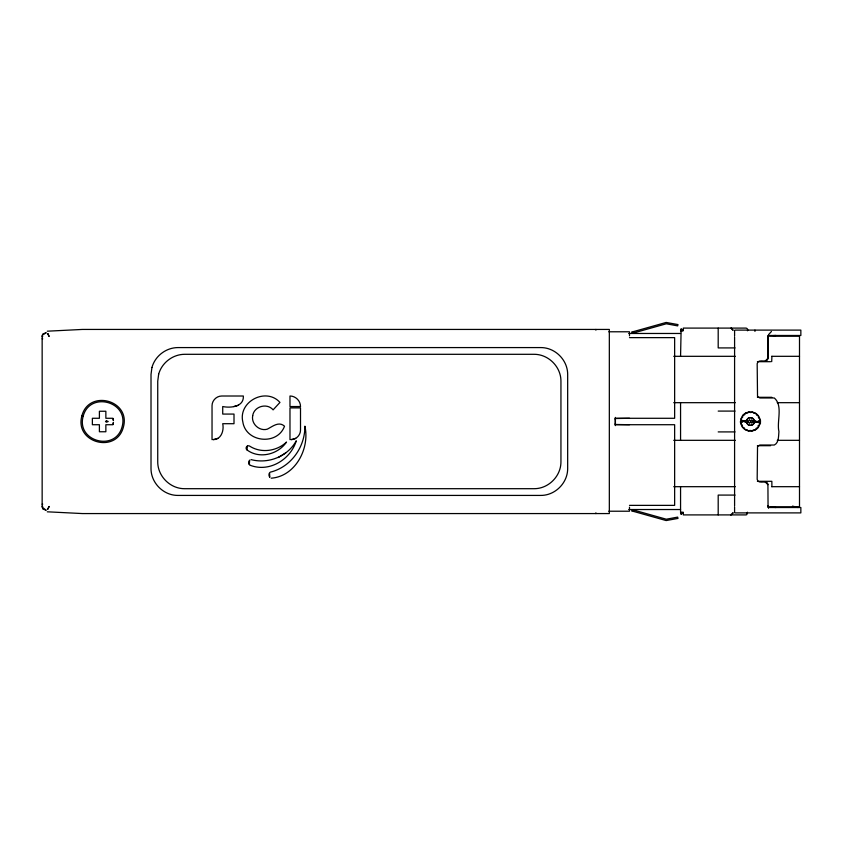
<?xml version="1.0" encoding="UTF-8"?>
<svg xmlns="http://www.w3.org/2000/svg" width="843" height="843" viewBox="0 0 843 843"><rect width="100%" height="100%" fill="white"/><g stroke="black" fill="none" stroke-linecap="round" stroke-linejoin="round"><path stroke-width="1.26" d="M765.233 361.015A2.687 2.687 0 0 0 767.92 358.328L767.952 336.62L767.92 358.328L765.233 361.015C762.757 361.162 757.457 359.761 757.172 363.712L757.53 396.631L759.859 397.98L774.285 397.98C783.284 405.631 776.54 421.679 778.932 431.584C778.468 436 778.985 442.838 774.285 445.02L759.859 445.02L757.53 446.368L757.172 479.288C757.457 483.239 762.757 481.838 765.233 481.985A2.687 2.687 0 0 1 767.92 484.672L768.057 506.538L767.92 505.768M615.411 417.959L615.411 425.494M615.369 417.422L615.379 419.877M42.298 335.714L42.824 333.965L46.217 332.722L42.329 335.156L42.15 336.568L42.15 506.432L42.824 509.035L46.217 510.278L42.298 507.286M246.946 449.877A2.329 2.329 0 0 1 246.567 446.748A2.329 2.329 0 0 1 249.654 446.116C261.045 453.523 276.852 451.3 286.515 442.059C278.064 454.493 259.37 459.33 246.946 449.877L247.442 446.01M113.173 424.324L113.426 422.438M113.331 422.575L112.888 424.724L105.86 424.724L105.86 431.753L99.4 431.753L99.4 424.724L92.372 424.724L92.372 418.276L99.4 418.276L99.4 411.247L105.86 411.247L105.86 418.276L112.888 418.276L113.331 420.425M633.757 511.469L634.126 510.184L666.286 519.214L677.677 517.117L678.004 518.424L666.149 520.553L633.757 511.469A6.723 6.723 0 0 0 631.902 511.216L631.902 509.867A8.061 8.061 0 0 1 634.126 510.184M768.531 334.66L771.45 331.499M250.982 459.583C268.179 464.208 287.632 456.664 296.283 440.784C290.666 459.424 269.528 472.565 250.55 465.399M740.196 421.964L742.63 420.404M758.268 422.596L760.702 421.036M754.285 422.217L757.299 421.5M217.905 438.36L213.079 439.646C221.256 439.74 224.206 430.467 222.721 423.702L234.006 423.702L234.006 414.071L222.721 414.071L222.721 406.547C230.55 408.17 244.101 406.927 243.332 396.01L221.751 396.01C216.546 395.978 212.004 400.53 212.036 405.725L212.036 439.646M295.735 438.371L290.961 439.646C296.072 439.677 300.54 435.209 300.508 430.099L300.508 407.896L289.981 407.896L289.981 439.646M745.939 420.783L744.991 421.5L745.939 422.217M270.171 472.185C290.835 467.233 305.124 447.148 304.892 426.168C310.003 448.518 295.335 476.411 271.193 478.192M278.243 457.559L285.682 452.933M752.883 421.5L754.285 420.783L757.235 422.448M633.757 331.531L666.149 322.447L678.004 324.576L677.677 325.883L666.286 323.786L634.126 332.816A8.061 8.061 0 0 1 631.902 333.133L631.902 331.784A6.723 6.723 0 0 0 633.757 331.531L634.126 332.816M233.753 406.547L238.537 405.262M47.261 331.194L82.466 329.434L609.331 329.434L609.331 513.566L82.466 513.566L47.261 511.806M773.094 335.619L775.992 335.482M615.379 418.528L629.489 418.286M683.251 328.096L745.749 328.096A2.013 2.013 0 0 1 746.866 328.433L747.446 329.012A2.013 2.013 0 0 1 747.762 330.108L747.446 330.783M608.815 331.784L629.489 331.784L629.489 335.82M628.752 333.47L680.564 333.47M769.459 335.482L800.85 335.482L800.85 330.108L735.486 330.108L734.59 330.319L734.59 336.157M769.332 336.157L799.501 336.157L799.501 506.843L769.332 506.843M42.15 336.568L42.73 336.568M629.489 337.632L674.642 337.632L674.642 418.286L615.379 418.286L615.253 421.215L615.379 424.714L674.642 424.714L674.642 505.368L629.489 505.368M42.15 338.844L42.73 338.844M735.054 347.917L718.194 347.917L718.194 328.096M673.705 356.315L735.296 356.315M771.703 356.315L799.501 356.315M757.404 361.689L770.565 361.689M771.703 361.689L771.903 356.315M757.404 397.306L771.851 397.306M673.705 402.68L735.296 402.68M777.225 402.68L799.501 402.68M718.194 411.089L735.043 411.089M743.6 421.5L745.697 421.5L743.663 420.552M615.379 423.123L615.369 425.578M718.194 431.911L735.043 431.911M673.705 440.32L735.296 440.32M777.225 440.32L799.501 440.32M757.404 445.694L770.565 445.694M757.404 481.311L771.851 481.311L771.903 486.685M673.705 486.685L735.296 486.685M771.703 486.685L799.501 486.685M735.054 495.083L718.194 495.083L718.194 514.904M42.15 504.156L42.73 504.156M42.15 506.432L42.73 506.432M769.459 507.518L800.85 507.518L800.85 512.892L735.486 512.892L734.59 512.681L734.59 506.843M628.752 509.53L680.564 509.53M608.815 511.216L629.489 511.216L629.489 507.18M747.446 512.217L746.866 514.567A2.013 2.013 0 0 1 745.749 514.904L683.251 514.904M615.379 424.472L629.489 424.714M798.121 507.518L792.483 506.116M775.992 507.518L770.386 506.98M758.331 421.142L760.618 422.923M741.397 421.5L742.567 421.858M765.233 481.985L767.92 484.672M682.556 330.783L681.323 329.518L680.68 330.108L681.344 328.875A2.687 2.687 0 0 0 680.564 330.783L683.251 330.783L683.251 328.875L682.819 330.108L682.019 330.33L681.85 329.518L680.649 330.783L680.649 330.087L681.133 329.318L680.564 356.315M680.902 513.45L681.302 514.082L680.564 512.217L683.251 512.217L683.251 514.125L682.577 512.649L680.68 512.649L681.344 514.125A2.687 2.687 0 0 1 680.564 512.217L680.564 486.685M113.173 418.676L113.426 420.562M754.949 330.108L754.949 331.383M734.59 337.232L734.59 505.768M680.564 402.68L680.564 440.32M595.885 329.434L595.885 330.15M595.885 512.85L595.885 513.566M252.689 415.747C251.066 423.808 259.307 431.437 267.22 429.203C272.468 426.6 278.78 420.942 284.523 426.21C277.336 445.778 245.84 442.512 242.826 421.89C237.979 401.616 266.03 386.905 279.95 402.427L273.111 409.867C267.052 402.585 253.954 406.358 252.689 415.747M249.623 460.299L249.317 464.493L249.876 465.02A3.056 3.056 0 0 1 249.623 460.299M49.136 506.517L47.598 509.393L49.136 506.517M732.978 512.892L732.367 514.251L730.639 514.904L732.978 512.892M81.855 415.936C74.363 442.828 116.45 454.103 123.405 427.064C130.907 400.172 88.81 388.897 81.855 415.936M83.162 416.284C76.123 441.5 115.586 452.069 122.109 426.716C129.137 401.5 89.674 390.931 83.162 416.284M151.93 367.506L151.013 374.461L151.013 468.539C150.929 482.923 163.51 495.515 177.894 495.421L540.784 495.421C555.168 495.515 567.75 482.923 567.666 468.539L567.666 374.461C567.75 360.077 555.168 347.485 540.784 347.579L177.894 347.579C166.008 347.643 155.07 356.041 151.93 367.506M158.653 374.218L157.736 381.184L157.736 461.816C157.641 476.211 170.233 488.792 184.617 488.698L534.062 488.698C548.445 488.792 561.027 476.211 560.943 461.816L560.943 381.184C561.027 366.789 548.445 354.208 534.062 354.302L184.617 354.302C172.731 354.366 161.793 362.764 158.653 374.218M742.883 415.42L742.609 417.296L741.197 418.571A9.705 9.705 0 0 0 741.039 423.871C742.873 433.102 757.32 433.534 759.701 424.429A9.705 9.705 0 0 0 759.859 419.129C758.026 409.898 743.579 409.466 741.197 418.571L741.619 420.415L746.603 422.469C747.351 426.242 753.263 426.421 754.232 422.701L759.332 420.942L759.859 419.129L758.531 417.78L758.363 415.884L756.635 415.104L755.802 413.407L753.905 413.302L752.514 412.016L750.713 412.606L748.953 411.911L747.488 413.112L745.591 413.102L744.654 414.745L742.883 415.42M758.289 425.704L758.015 427.58L756.245 428.255L755.307 429.898L753.41 429.888L751.945 431.089L750.186 430.394L748.384 430.984L746.993 429.698L745.096 429.593L744.264 427.896L742.535 427.116L742.367 425.22L741.039 423.871L741.566 422.058L746.666 420.299C747.657 416.547 753.547 416.769 754.295 420.531L759.28 422.585L759.701 424.429L758.289 425.704M768.247 335.345L768.057 336.009L768.247 335.345M754.39 421.985C754.042 425.799 748.342 426.684 746.845 423.165L749.532 419.645L751.693 423.154L754.295 420.531C753.484 416.758 747.688 416.653 746.666 420.299L749.532 423.355L751.693 419.846L754.39 421.985M106.471 420.783L105.501 421.5L106.471 422.217L108.199 421.5L106.471 420.783M300.508 406.547L289.981 406.547L289.981 396.01C295.619 395.978 300.551 400.91 300.508 406.547M731.134 328.138L732.978 330.108L731.134 328.138M768.553 507.918L768.057 506.98L768.553 507.918M48.177 334.155L47.598 333.607L49.136 336.483L48.177 334.155M269.749 477.117L269.57 472.87A3.593 3.593 0 0 0 269.749 477.117"/></g></svg>
